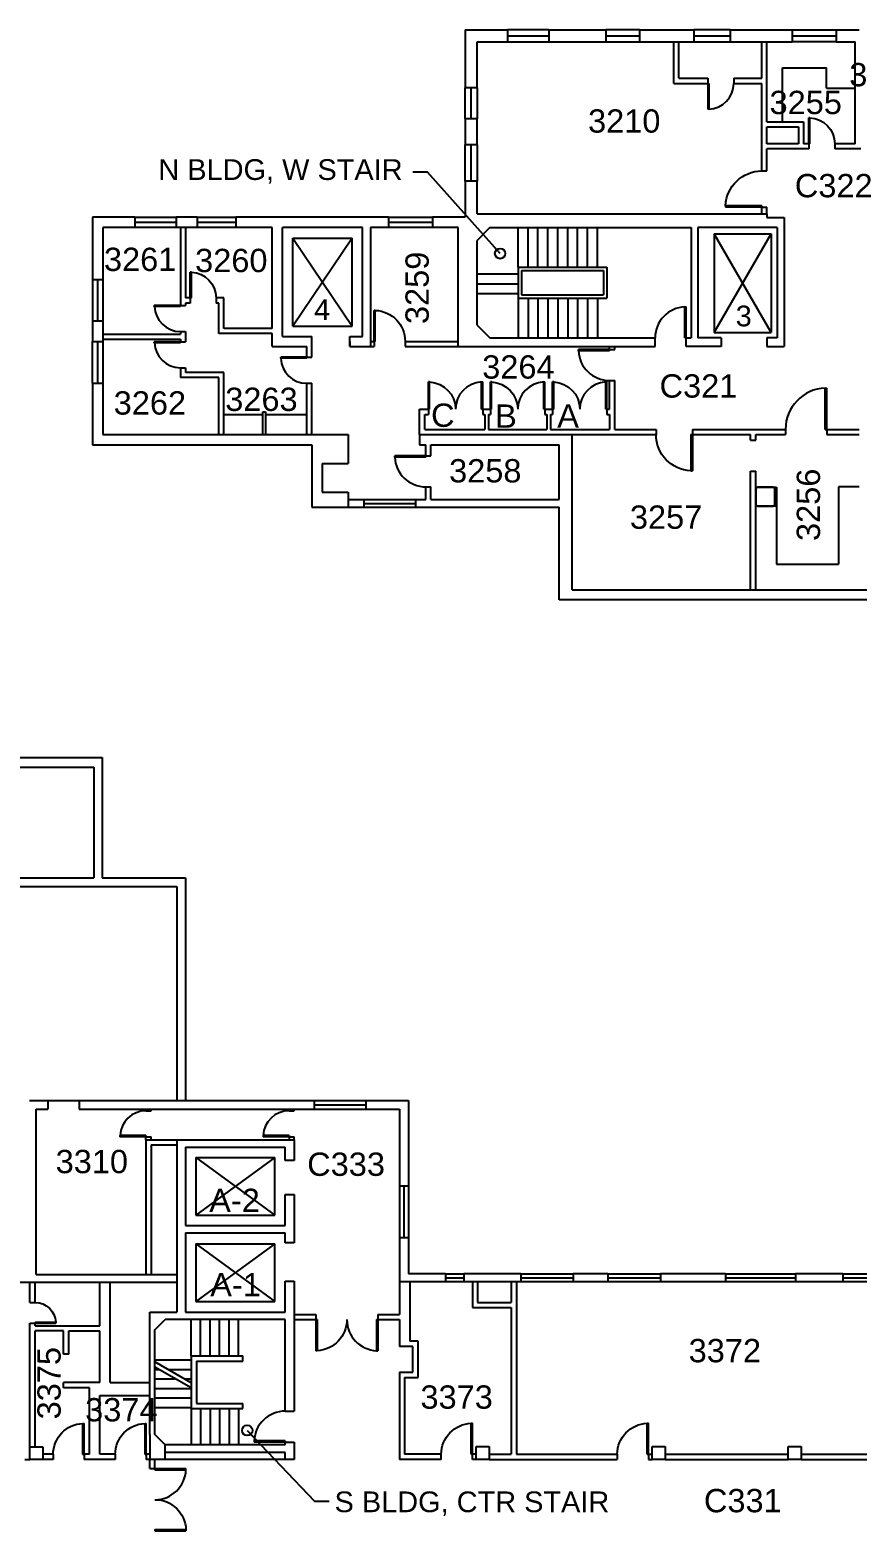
# Model space of a CAD drawing. Header units: inches. Extents: x -255 to 5932, y -1112 to 3109.
# Drawn here: x 1002 to 1961, y 539 to 2270 of the extents above; entities that cross this region are included whole.
import ezdxf

# ---------------------------------------------------------------- set-up
doc = ezdxf.new("R2010")
doc.units = ezdxf.units.IN
doc.header["$LTSCALE"] = 48
doc.header["$MEASUREMENT"] = 0
doc.layers.get('0').update_dxf_attribs({"linetype": 'CONTINUOUS'})
for name, color, linetype in [('A-ANNO-RNUM', 4, 'CONTINUOUS'), ('A-ANNO-RNUM-NEW', 4, 'CONTINUOUS'), ('A-ANNO-TEXT-STAIR', 4, 'CONTINUOUS'), ('A-DOOR', 2, 'CONTINUOUS'), ('A-FLOR-CASE', 3, 'CONTINUOUS'), ('A-FLOR-EVTR', 2, 'CONTINUOUS'), ('A-FLOR-STRS', 2, 'CONTINUOUS'), ('A-GLAZ', 2, 'CONTINUOUS'), ('A-GLAZ-SILL', 1, 'CONTINUOUS'), ('A-ROOF-MED', 3, 'CONTINUOUS'), ('A-ROOF-THIN', 1, 'CONTINUOUS'), ('A-WALL-FULL', 6, 'CONTINUOUS'), ('S-COLS', 5, 'CONTINUOUS')]:
    doc.layers.add(name, color=color, linetype=linetype)
doc.layers.get('0').freeze()
doc.styles.add('ARIAL', font='arial.ttf')
doc.styles.get("Standard").update_dxf_attribs({"font": 'SIMPLEX'})
doc.dimstyles.new('DIM1-4', dxfattribs={"dimscale": 48, "dimtxt": 0.09375, "dimasz": 0.125, "dimexe": 0.125, "dimexo": 0.09375, "dimgap": 0.046875, "dimtad": 1, "dimdec": 4, "dimzin": 7, "dimdsep": 46, "dimlunit": 4, "dimtxsty": 'Standard', "dimblk": 'TICK', "dimcen": 2.25, "dimdle": 1.5, "dimadec": 0, "dimazin": 0, "dimtfac": 1, "dimtdec": 4, "dimtix": 1, "dimtofl": 0, "dimtmove": 2, "dimatfit": 3, "dimldrblk": 'TICK', "dimfxl": 1, "dimtolj": 1, "dimtzin": 0, "dimarcsym": 0})

# ---------------------------------------------------------------- blocks, each defined once
blk = doc.blocks.new('TICK')
at = {"linetype": 'Continuous'}
blk.add_line((0.99, 0), (-0.99, 0), dxfattribs=at)
at = {"color": 11}
blk.add_line((-0.22, -0.22), (0.22, 0.22), dxfattribs=at)
blk = doc.blocks.new('DOOR36')
for p, q in [((-1.5, 0), (0, 0)), ((-1.5, 0), (-1.5, -36)), ((0, 0), (0, -36)), ((-1.5, -36), (0, -36))]:
    blk.add_line(p, q)
blk.add_arc((0, 0), 36, 180, 267.6401)
blk = doc.blocks.new('DOOR42')
at = {"layer": 'A-DOOR'}
for p, q in [((0, 1.75), (0, 0)), ((0, 1.75), (42.5, 1.75)), ((0, 0), (42.5, 0)), ((42.5, 1.75), (42.5, 0))]:
    blk.add_line(p, q, dxfattribs=at)
blk.add_arc((0, 0), 42.5, 2.35991, 90, dxfattribs=at)

msp = doc.modelspace()

# ---------------------------------------------------------------- linework, layer by layer
at = {"layer": 'A-FLOR-CASE'}
for p, q in [((1874.5, 2225.5), (1925.6, 2225.5)), ((1874.5, 2163), (1874.5, 2225.5)), ((1925.6, 2202), (1925.6, 2225.5)), ((1925.6, 2202), (1958.6, 2202)), ((1227, 1824), (1272, 1824)), ((1275, 1824), (1323, 1824)), ((1963.5, 1740), (1939.5, 1740)), ((1939.5, 1740), (1939.5, 1650.5)), ((1867.5, 1717.5), (1867.5, 1650.5)), ((1867.5, 1650.5), (1939.5, 1650.5))]:
    msp.add_line(p, q, dxfattribs=at)
at = {"layer": 'A-FLOR-EVTR'}
for p, q in [((1306.8, 1926.3), (1306.8, 2028.3)), ((1306.8, 2028.3), (1375.8, 2028.3)), ((1306.8, 2028.3), (1375.8, 1926.3)), ((1375.8, 2028.3), (1306.8, 1926.3)), ((1375.8, 1926.3), (1375.8, 2028.3)), ((1795.4, 2033), (1861.4, 2033)), ((1795.4, 2033), (1795.4, 1919)), ((1861.4, 1919), (1795.4, 2033)), ((1795.4, 1919), (1861.4, 2033)), ((1861.4, 2033), (1861.4, 1919)), ((1306.8, 1926.3), (1375.8, 1926.3)), ((1795.4, 1919), (1861.4, 1919)), ((1194.5, 963), (1286, 963)), ((1194.5, 963), (1194.5, 896)), ((1194.5, 963), (1286, 896)), ((1286, 963), (1194.5, 896)), ((1286, 896), (1286, 963)), ((1194.5, 896), (1286, 896)), ((1286, 863), (1194.5, 796)), ((1194.5, 863), (1286, 796)), ((1194.5, 863), (1194.5, 796)), ((1194.5, 863), (1286, 863)), ((1286, 796), (1286, 863)), ((1194.5, 796), (1286, 796))]:
    msp.add_line(p, q, dxfattribs=at)
at = {"layer": 'A-FLOR-STRS'}
for p, q in [((1568, 1994.5), (1568, 2040.5)), ((1579.5, 1994.5), (1579.5, 2040.5)), ((1591, 1994.5), (1591, 2040.5)), ((1602.5, 1994.5), (1602.5, 2040.5)), ((1614, 1994.5), (1614, 2040.5)), ((1625.5, 1994.5), (1625.5, 2040.5)), ((1637, 1994.5), (1637, 2040.5)), ((1648.5, 1994.5), (1648.5, 2040.5)), ((1660, 1994.5), (1660, 2040.5)), ((1568, 1986.5), (1520.4, 1986.5)), ((1568, 1975), (1520.4, 1975)), ((1568, 1963.5), (1520.4, 1963.5)), ((1568, 1958.5), (1568, 1912.5)), ((1579.5, 1958.5), (1579.5, 1912.5)), ((1591, 1958.5), (1591, 1912.5)), ((1602.5, 1958.5), (1602.5, 1912.5)), ((1614, 1958.5), (1614, 1912.5)), ((1625.5, 1958.5), (1625.5, 1912.5)), ((1637, 1958.5), (1637, 1912.5)), ((1648.5, 1958.5), (1648.5, 1912.5)), ((1660, 1958.5), (1660, 1912.5)), ((1189, 733), (1189, 775)), ((1200, 733), (1200, 775)), ((1211, 733), (1211, 775)), ((1222, 733), (1222, 775)), ((1233, 733), (1233, 775)), ((1244, 733), (1244, 775)), ((1189, 728), (1147, 728)), ((1189, 733), (1189, 672)), ((1189, 733), (1249, 733)), ((1195, 727), (1195, 678)), ((1195, 727), (1249, 727)), ((1249, 727), (1249, 733)), ((1189, 701.9), (1147, 726.1)), ((1189, 695.9), (1147, 720.1)), ((1152.5, 717), (1147, 717)), ((1189, 717), (1162.8, 717)), ((1171.5, 706), (1147, 706)), ((1189, 695), (1147, 695)), ((1189, 706), (1181.9, 706)), ((1189, 684), (1147, 684)), ((1195, 678), (1249, 678)), ((1249, 672), (1249, 678)), ((1189, 673), (1147, 673)), ((1189, 672), (1249, 672)), ((1189, 672), (1189, 630)), ((1200, 672), (1200, 630)), ((1211, 672), (1211, 630)), ((1222, 672), (1222, 630)), ((1233, 672), (1233, 630)), ((1244, 672), (1244, 630))]:
    msp.add_line(p, q, dxfattribs=at)
at = {"layer": 'A-GLAZ'}
for p, q in [((1555.8, 2262.5), (1603.8, 2262.5)), ((1669.8, 2262.5), (1708.8, 2262.5)), ((1771.8, 2262.5), (1813.8, 2262.5)), ((1885.8, 2262.5), (1936.8, 2262.5)), ((1513.5, 2166.3), (1513.5, 2202.3)), ((1513.5, 2094.3), (1513.5, 2136.3)), ((1123.8, 2046.5), (1171.8, 2046.5)), ((1195.8, 2046.5), (1240.8, 2046.5)), ((1417.8, 2046.5), (1468.8, 2046.5)), ((1080.5, 1980.3), (1080.5, 1932.3)), ((1080.5, 1908.3), (1080.5, 1860.3)), ((1389, 1720.8), (1449, 1720.8)), ((1332, 1024), (1392, 1024)), ((1435.7, 930), (1435.7, 870)), ((1484, 823.5), (1505, 823.5)), ((1571, 823.5), (1632, 823.5)), ((1672, 823.5), (1733, 823.5)), ((1808.5, 823.5), (1889.5, 823.5)), ((1944.5, 823.5), (2025.5, 823.5))]:
    msp.add_line(p, q, dxfattribs=at)
at = {"layer": 'A-GLAZ-SILL'}
for p, q in [((1603.8, 2269.5), (1555.8, 2269.5)), ((1708.8, 2269.5), (1669.8, 2269.5)), ((1813.8, 2269.5), (1771.8, 2269.5)), ((1885.8, 2269.5), (1936.8, 2269.5)), ((1555.8, 2255.5), (1603.8, 2255.5)), ((1669.8, 2255.5), (1708.8, 2255.5)), ((1771.8, 2255.5), (1813.8, 2255.5)), ((1936.8, 2255.5), (1885.8, 2255.5)), ((1506.5, 2166.3), (1506.5, 2202.3)), ((1520.5, 2202.3), (1520.5, 2166.3)), ((1506.5, 2094.3), (1506.5, 2136.3)), ((1520.5, 2136.3), (1520.5, 2094.3)), ((1123.8, 2052.5), (1171.8, 2052.5)), ((1195.8, 2052.5), (1240.8, 2052.5)), ((1417.8, 2052.5), (1468.8, 2052.5)), ((1171.8, 2040.5), (1123.8, 2040.5)), ((1240.8, 2040.5), (1195.8, 2040.5)), ((1468.8, 2040.5), (1417.8, 2040.5)), ((1074.5, 1980.3), (1074.5, 1932.3)), ((1086.5, 1980.3), (1086.5, 1932.3)), ((1074.5, 1860.3), (1074.5, 1908.3)), ((1086.5, 1908.3), (1086.5, 1860.3)), ((1389, 1725.3), (1449, 1725.3)), ((1389, 1716.3), (1449, 1716.3)), ((1332, 1029), (1392, 1029)), ((1332, 1019), (1392, 1019)), ((1430.5, 930), (1430.5, 870)), ((1441, 930), (1441, 870)), ((1484, 828), (1505, 828)), ((1505, 819), (1484, 819)), ((1571, 828), (1632, 828)), ((1632, 819), (1571, 819)), ((1672, 828), (1733, 828)), ((1733, 819), (1672, 819)), ((1808.5, 828), (1889.5, 828)), ((1889.5, 819), (1808.5, 819)), ((1944.5, 828), (2025.5, 828)), ((2025.5, 819), (1944.5, 819))]:
    msp.add_line(p, q, dxfattribs=at)
at = {"layer": 'A-ROOF-MED'}
for p, q in [((557.5, 1426.5), (1086, 1426.5)), ((1086, 1426.5), (1086, 1287)), ((1086, 1287), (1182.5, 1287)), ((1182.5, 1287), (1182.5, 1029))]:
    msp.add_line(p, q, dxfattribs=at)
at = {"layer": 'A-ROOF-THIN'}
for p, q in [((567.5, 1415), (1076, 1415)), ((1076, 1415), (1076, 1287)), ((672, 1287), (1076, 1287)), ((684, 1277), (1172.5, 1277)), ((1172.5, 1277), (1172.5, 1029))]:
    msp.add_line(p, q, dxfattribs=at)
at = {"layer": 'A-WALL-FULL'}
for p, q in [((1506.5, 2269.5), (1506.5, 2202.3)), ((1506.5, 2269.5), (1555.8, 2269.5)), ((1555.8, 2269.5), (1555.8, 2255.5)), ((1603.8, 2269.5), (1603.8, 2255.5)), ((1603.8, 2269.5), (1669.8, 2269.5)), ((1669.8, 2269.5), (1669.8, 2255.5)), ((1708.8, 2269.5), (1708.8, 2255.5)), ((1708.8, 2269.5), (1771.8, 2269.5)), ((1771.8, 2269.5), (1771.8, 2255.5)), ((1813.8, 2269.5), (1813.8, 2255.5)), ((1813.8, 2269.5), (1885.8, 2269.5)), ((1885.8, 2269.5), (1885.8, 2255.5)), ((1936.8, 2269.5), (1936.8, 2255.5)), ((1936.8, 2269.5), (1963.5, 2269.5)), ((1520.5, 2255.5), (1555.8, 2255.5)), ((1520.5, 2202.3), (1520.5, 2255.5)), ((1603.8, 2255.5), (1669.8, 2255.5)), ((1708.8, 2255.5), (1771.8, 2255.5)), ((1748.5, 2207.5), (1748.5, 2255.5)), ((1754.5, 2213.5), (1754.5, 2255.5)), ((1813.8, 2255.5), (1885.8, 2255.5)), ((1850.5, 2213.5), (1850.5, 2255.5)), ((1856.5, 2163), (1856.5, 2255.5)), ((1936.8, 2255.5), (1958.6, 2255.5)), ((1958.6, 2137.5), (1958.6, 2255.5)), ((1520.5, 2202.3), (1506.5, 2202.3)), ((1748.5, 2207.5), (1788, 2207.5)), ((1754.5, 2213.5), (1788, 2213.5)), ((1788, 2213.5), (1788, 2207.5)), ((1818, 2213.5), (1818, 2207.5)), ((1818, 2213.5), (1850.5, 2213.5)), ((1818, 2207.5), (1850.5, 2207.5)), ((1850.5, 2106), (1850.5, 2207.5)), ((1520.5, 2166.3), (1506.5, 2166.3)), ((1506.5, 2166.3), (1506.5, 2136.3)), ((1520.5, 2136.3), (1520.5, 2166.3)), ((1856.5, 2163), (1899, 2163)), ((1899, 2163), (1899, 2137.5)), ((1856.5, 2157), (1893, 2157)), ((1856.5, 2137.5), (1856.5, 2157)), ((1893, 2157), (1893, 2137.5)), ((1520.5, 2136.3), (1506.5, 2136.3)), ((1893, 2137.5), (1856.5, 2137.5)), ((1856.5, 2106), (1856.5, 2131.5)), ((1905, 2131.5), (1856.5, 2131.5)), ((1905, 2137.5), (1899, 2137.5)), ((1905, 2137.5), (1905, 2131.5)), ((1958.6, 2137.5), (1935, 2137.5)), ((1935, 2137.5), (1935, 2131.5)), ((1965.5, 2131.5), (1935, 2131.5)), ((1520.5, 2094.3), (1506.5, 2094.3)), ((1506.5, 2094.3), (1506.5, 2052.5)), ((1520.5, 2056.5), (1520.5, 2094.3)), ((1850.5, 2106), (1856.5, 2106)), ((1850.5, 2056.5), (1850.5, 2064)), ((1850.5, 2064), (1856.5, 2064)), ((1856.5, 2056.5), (1856.5, 2064)), ((1074.5, 2052.5), (1074.5, 1980.3)), ((1123.8, 2052.5), (1074.5, 2052.5)), ((1123.8, 2052.5), (1123.8, 2040.5)), ((1171.8, 2052.5), (1171.8, 2040.5)), ((1195.8, 2052.5), (1171.8, 2052.5)), ((1195.8, 2052.5), (1195.8, 2040.5)), ((1240.8, 2052.5), (1240.8, 2040.5)), ((1417.8, 2052.5), (1240.8, 2052.5)), ((1417.8, 2052.5), (1417.8, 2040.5)), ((1506.5, 2052.5), (1468.8, 2052.5)), ((1468.8, 2052.5), (1468.8, 2040.5)), ((1520.5, 2056.5), (1856.5, 2056.5)), ((1856.5, 2056.5), (1856.5, 2052)), ((1856.5, 2052), (1876.5, 2052)), ((1876.5, 2052), (1876.5, 1902.5)), ((1086.5, 2040.5), (1086.5, 1980.3)), ((1123.8, 2040.5), (1086.5, 2040.5)), ((1195.8, 2040.5), (1171.8, 2040.5)), ((1176.5, 2040.5), (1176.5, 1950)), ((1182.5, 2040.5), (1182.5, 1959)), ((1282.8, 2040.5), (1240.8, 2040.5)), ((1282.8, 1923.5), (1282.8, 2040.5)), ((1294.8, 1914.3), (1294.8, 2040.5)), ((1387.8, 2040.5), (1294.8, 2040.5)), ((1387.8, 1914.3), (1387.8, 2040.5)), ((1396.8, 2040.5), (1396.8, 1902.5)), ((1417.8, 2040.5), (1396.8, 2040.5)), ((1498.4, 2040.5), (1468.8, 2040.5)), ((1498.4, 1902.5), (1498.4, 2040.5)), ((1535.4, 2040.5), (1520.4, 2025.5)), ((1520.4, 1927.5), (1520.4, 2025.5)), ((1535.4, 2040.5), (1768.5, 2040.5)), ((1768.5, 2040.5), (1768.5, 1912.5)), ((1868.5, 2040.5), (1776.5, 2040.5)), ((1776.5, 2040.5), (1776.5, 1912.5)), ((1868.5, 2040.5), (1868.5, 1912.5)), ((1568, 1994.5), (1671, 1994.5)), ((1568, 1994.5), (1568, 1958.5)), ((1572, 1990.5), (1667, 1990.5)), ((1572, 1990.5), (1572, 1962.5)), ((1667, 1990.5), (1667, 1962.5)), ((1671, 1994.5), (1671, 1958.5)), ((1074.5, 1980.3), (1086.5, 1980.3)), ((1188, 1959), (1182.5, 1959)), ((1188, 1959), (1188, 1953)), ((1227, 1959), (1218, 1959)), ((1218, 1959), (1218, 1953)), ((1227, 1923.5), (1227, 1959)), ((1568, 1958.5), (1671, 1958.5)), ((1572, 1962.5), (1667, 1962.5)), ((1176.5, 1950), (1182.5, 1950)), ((1188, 1953), (1182.5, 1953)), ((1182.5, 1953), (1182.5, 1950)), ((1221, 1953), (1218, 1953)), ((1221, 1917.5), (1221, 1953)), ((1074.5, 1932.3), (1086.5, 1932.3)), ((1074.5, 1932.3), (1074.5, 1908.3)), ((1086.5, 1932.3), (1086.5, 1908.3)), ((1282.8, 1923.5), (1227, 1923.5)), ((1520.4, 1927.5), (1535.4, 1912.5)), ((1074.5, 1908.3), (1086.5, 1908.3)), ((1086.5, 1917), (1176.5, 1917)), ((1086.5, 1911), (1176.5, 1911)), ((1176.5, 1920), (1182.5, 1920)), ((1176.5, 1920), (1176.5, 1917)), ((1176.5, 1911), (1176.5, 1908)), ((1176.5, 1908), (1182.5, 1908)), ((1182.5, 1920), (1182.5, 1908)), ((1282.8, 1917.5), (1221, 1917.5)), ((1282.8, 1902.5), (1282.8, 1917.5)), ((1294.8, 1914.3), (1329, 1914.3)), ((1329, 1890.2), (1329, 1914.3)), ((1372.8, 1902.5), (1372.8, 1914.3)), ((1372.8, 1914.3), (1387.8, 1914.3)), ((1372.8, 1908.3), (1372.8, 1902.5)), ((1396.8, 1908.5), (1401, 1908.5)), ((1401, 1908.5), (1401, 1902.5)), ((1437, 1908.5), (1437, 1902.5)), ((1437, 1908.5), (1498.4, 1908.5)), ((1535.4, 1912.5), (1726.8, 1912.5)), ((1726.8, 1902.5), (1726.8, 1912.5)), ((1762.8, 1902.5), (1762.8, 1912.5)), ((1762.8, 1912.5), (1768.5, 1912.5)), ((1803.5, 1912.5), (1776.5, 1912.5)), ((1803.5, 1912.5), (1803.5, 1902.5)), ((1856.5, 1912.5), (1856.5, 1902.5)), ((1868.5, 1912.5), (1856.5, 1912.5)), ((1282.8, 1902.5), (1323, 1902.5)), ((1323, 1890.2), (1323, 1902.5)), ((1323, 1890.2), (1329, 1890.2)), ((1372.8, 1902.5), (1396.8, 1902.5)), ((1396.8, 1902.5), (1401, 1902.5)), ((1437, 1902.5), (1498.4, 1902.5)), ((1498.4, 1902.5), (1726.8, 1902.5)), ((1674, 1899.2), (1674, 1902.5)), ((1674, 1899.2), (1680, 1899.2)), ((1680, 1899.2), (1680, 1902.5)), ((1768.5, 1902.5), (1762.8, 1902.5)), ((1803.5, 1902.5), (1768.5, 1902.5)), ((1856.5, 1902.5), (1876.5, 1902.5)), ((1176.5, 1878), (1182.5, 1878)), ((1176.5, 1878), (1176.5, 1866.5)), ((1182.5, 1878), (1182.5, 1872.5)), ((1227, 1872.5), (1182.5, 1872.5)), ((1227, 1800.5), (1227, 1872.5)), ((1074.5, 1860.3), (1086.5, 1860.3)), ((1074.5, 1860.3), (1074.5, 1788.5)), ((1086.5, 1860.3), (1086.5, 1800.5)), ((1221, 1866.5), (1176.5, 1866.5)), ((1221, 1800.5), (1221, 1866.5)), ((1323, 1800.5), (1323, 1860)), ((1323, 1860), (1329, 1860)), ((1329, 1800.5), (1329, 1860)), ((1674, 1830), (1674, 1863.2)), ((1674, 1863.2), (1680, 1863.2)), ((1680, 1806.5), (1680, 1863.2)), ((1272, 1800.5), (1272, 1827)), ((1272, 1827), (1275, 1827)), ((1275, 1827), (1275, 1800.5)), ((1453.8, 1800.5), (1453.8, 1830)), ((1453.8, 1830), (1464, 1830)), ((1459.8, 1806.5), (1459.8, 1824)), ((1459.8, 1824), (1464, 1824)), ((1464, 1830), (1464, 1824)), ((1527, 1830), (1527, 1824)), ((1527, 1830), (1536, 1830)), ((1527, 1824), (1529.5, 1824)), ((1529.5, 1824), (1529.5, 1806.5)), ((1533.5, 1824), (1533.5, 1806.5)), ((1533.5, 1824), (1536, 1824)), ((1536, 1830), (1536, 1824)), ((1599, 1830), (1599, 1824)), ((1599, 1830), (1608, 1830)), ((1599, 1824), (1601.5, 1824)), ((1601.5, 1824), (1601.5, 1806.5)), ((1605.5, 1824), (1605.5, 1806.5)), ((1605.5, 1824), (1608, 1824)), ((1608, 1830), (1608, 1824)), ((1671, 1830), (1671, 1824)), ((1671, 1830), (1674, 1830)), ((1671, 1824), (1674, 1824)), ((1674, 1824), (1674, 1806.5)), ((1086.5, 1800.5), (1371, 1800.5)), ((1371, 1800.5), (1371, 1767)), ((1453.8, 1800.5), (1453.8, 1788.5)), ((1453.8, 1800.5), (1630.5, 1800.5)), ((1459.8, 1806.5), (1529.5, 1806.5)), ((1533.5, 1806.5), (1601.5, 1806.5)), ((1605.5, 1806.5), (1674, 1806.5)), ((1630.5, 1620.5), (1630.5, 1800.5)), ((1630.5, 1800.5), (1728, 1800.5)), ((1680, 1806.5), (1728, 1806.5)), ((1728, 1806.5), (1728, 1800.5)), ((1770, 1806.5), (1770, 1800.5)), ((1770, 1806.5), (1878, 1806.5)), ((1770, 1800.5), (1837.5, 1800.5)), ((1837.5, 1794), (1837.5, 1800.5)), ((1843.5, 1794), (1843.5, 1800.5)), ((1843.5, 1800.5), (1878, 1800.5)), ((1878, 1806.5), (1878, 1800.5)), ((1926, 1806.5), (1926, 1800.5)), ((1926, 1806.5), (1963.5, 1806.5)), ((1926, 1800.5), (1963.5, 1800.5)), ((1074.5, 1788.5), (1329, 1788.5)), ((1329, 1788.5), (1329, 1716.3)), ((1453.8, 1788.5), (1461, 1788.5)), ((1461, 1776), (1461, 1788.5)), ((1467, 1776), (1467, 1788.5)), ((1467, 1788.5), (1615.5, 1788.5)), ((1500.5, 1788.5), (1597.8, 1788.5)), ((1615.5, 1725.3), (1615.5, 1788.5)), ((1837.5, 1794), (1843.5, 1794)), ((1341, 1767), (1341, 1734)), ((1341, 1767), (1371, 1767)), ((1461, 1776), (1467, 1776)), ((1837.5, 1620.5), (1837.5, 1758)), ((1837.5, 1758), (1843.5, 1758)), ((1843.5, 1620.5), (1843.5, 1758)), ((1341, 1734), (1371, 1734)), ((1371, 1734), (1371, 1716.3)), ((1461, 1725.3), (1461, 1740)), ((1461, 1740), (1467, 1740)), ((1467, 1725.3), (1467, 1740)), ((1843.5, 1739.5), (1867.5, 1739.5)), ((1867.5, 1739.5), (1867.5, 1717.5)), ((1329, 1716.3), (1389, 1716.3)), ((1371, 1725.3), (1389, 1725.3)), ((1389, 1725.3), (1389, 1716.3)), ((1449, 1725.3), (1449, 1716.3)), ((1449, 1725.3), (1453.8, 1725.3)), ((1449, 1716.3), (1453.8, 1716.3)), ((1453.8, 1725.3), (1461, 1725.3)), ((1453.8, 1716.3), (1615.5, 1716.3)), ((1467, 1725.3), (1615.5, 1725.3)), ((1615.5, 1609), (1615.5, 1716.3)), ((1867.5, 1717.5), (1843.5, 1717.5)), ((1630.5, 1620.5), (1989, 1620.5)), ((2160, 1609), (1615.5, 1609)), ((1001.5, 1029), (1332, 1029)), ((1023, 1029), (1023, 1019)), ((1059, 1029), (1059, 1019)), ((1332, 1019), (1332, 1029)), ((1392, 1029), (1441, 1029)), ((1392, 1019), (1392, 1029)), ((1441, 1029), (1441, 930)), ((1009.5, 1019), (1023, 1019)), ((1009.5, 827.5), (1009.5, 1019)), ((1059, 1019), (1332, 1019)), ((1136.5, 1017), (1136.5, 1019)), ((1136.5, 1017), (1142.5, 1017)), ((1142.5, 1017), (1142.5, 1019)), ((1302.5, 1017), (1302.5, 1019)), ((1302.5, 1017), (1308.5, 1017)), ((1308.5, 1017), (1308.5, 1019)), ((1392, 1019), (1430.5, 1019)), ((1430.5, 1019), (1430.5, 930)), ((1136.5, 983.5), (1136.5, 987)), ((1136.5, 987), (1142.5, 987)), ((1142.5, 983.5), (1142.5, 987)), ((1302.5, 987), (1308.5, 987)), ((1302.5, 987), (1302.5, 983.5)), ((1308.5, 983.5), (1308.5, 987)), ((1136.5, 983.5), (1308.5, 983.5)), ((1136.5, 983.5), (1136.5, 827.5)), ((1142.5, 977.5), (1142.5, 827.5)), ((1142.5, 977.5), (1172.5, 977.5)), ((1172.5, 983.5), (1172.5, 783.5)), ((1182.5, 975), (1182.5, 884)), ((1182.5, 975), (1298, 975)), ((1298, 959.5), (1298, 975)), ((1308.5, 983.5), (1308.5, 959.5)), ((1308.5, 959.5), (1298, 959.5)), ((1298, 884), (1298, 920)), ((1298, 920), (1308.5, 920)), ((1308.5, 920), (1308.5, 864)), ((1430.5, 930), (1441, 930)), ((1182.5, 884), (1298, 884)), ((1182.5, 875.5), (1298, 875.5)), ((1182.5, 875.5), (1182.5, 783.5)), ((1298, 864), (1298, 875.5)), ((1430.5, 870), (1441, 870)), ((1430.5, 870), (1430.5, 819)), ((1441, 870), (1441, 828)), ((1308.5, 864), (1298, 864)), ((980.8, 818.5), (1172.5, 818.5)), ((1002, 795), (1002, 818.5)), ((1008, 795), (1008, 818.5)), ((1009.5, 827.5), (1172.5, 827.5)), ((1083, 768), (1083, 818.5)), ((1095, 702), (1095, 818.5)), ((1298, 819.5), (1308.5, 819.5)), ((1298, 783.5), (1298, 819.5)), ((1308.5, 819.5), (1308.5, 669)), ((1484, 819), (1430.5, 819)), ((1430.5, 819), (1430.5, 781)), ((1484, 828), (1441, 828)), ((1442.5, 819), (1442.5, 750)), ((1484, 828), (1484, 819)), ((1505, 828), (1505, 819)), ((1571, 828), (1505, 828)), ((1571, 819), (1505, 819)), ((1515, 819), (1515, 789)), ((1521, 819), (1521, 795)), ((1560, 819), (1560, 795)), ((1566, 819), (1566, 619)), ((1571, 828), (1571, 819)), ((1632, 828), (1632, 819)), ((1672, 828), (1632, 828)), ((1672, 819), (1632, 819)), ((1672, 828), (1672, 819)), ((1808.5, 828), (1733, 828)), ((1733, 828), (1733, 819)), ((1808.5, 819), (1733, 819)), ((1808.5, 828), (1808.5, 819)), ((1889.5, 828), (1889.5, 819)), ((1944.5, 828), (1889.5, 828)), ((1944.5, 819), (1889.5, 819)), ((1944.5, 828), (1944.5, 819)), ((1002, 795), (1008, 795)), ((1141, 783.5), (1172.5, 783.5)), ((1141, 642), (1141, 783.5)), ((1182.5, 783.5), (1298, 783.5)), ((1308.5, 781), (1333.5, 781)), ((1333.5, 781), (1333.5, 775)), ((1405.5, 781), (1405.5, 775)), ((1405.5, 781), (1430.5, 781)), ((1515, 789), (1560, 789)), ((1521, 795), (1560, 795)), ((1560, 789), (1560, 619)), ((1002, 627.8), (1002, 771)), ((1002, 771), (1008, 771)), ((1008, 768), (1008, 771)), ((1008, 768), (1083, 768)), ((1008, 627.8), (1008, 762)), ((1041, 762), (1008, 762)), ((1041, 735), (1041, 762)), ((1047, 735), (1047, 762)), ((1047, 762), (1083, 762)), ((1083, 702), (1083, 762)), ((1147, 763), (1159, 775)), ((1147, 642), (1147, 763)), ((1298, 775), (1159, 775)), ((1298, 669), (1298, 775)), ((1308.5, 775), (1333.5, 775)), ((1405.5, 775), (1430.5, 775)), ((1430.5, 775), (1430.5, 744)), ((1452, 750), (1442.5, 750)), ((1452, 708), (1452, 750)), ((1047, 735), (1041, 735)), ((1446, 744), (1430.5, 744)), ((1446, 714), (1446, 744)), ((1430.5, 714), (1446, 714)), ((1430.5, 714), (1430.5, 613)), ((1083, 702), (1041, 702)), ((1041, 696), (1041, 702)), ((1071, 696), (1041, 696)), ((1071, 619), (1071, 696)), ((1095, 702), (1141, 702)), ((1436.5, 708), (1436.5, 619)), ((1436.5, 708), (1452, 708)), ((1083, 619), (1083, 687)), ((1083, 687), (1141, 687)), ((1298, 669), (1308.5, 669)), ((1141, 642), (1141, 613)), ((1159, 630), (1147, 642)), ((1159, 613), (1159, 630)), ((1298, 630), (1159, 630)), ((1298, 630), (1298, 633)), ((1298, 633), (1308.5, 633)), ((1308.5, 633), (1308.5, 613)), ((996, 612.8), (1002, 612.8)), ((1029, 619), (1017, 619)), ((1029, 613), (1017, 613)), ((1029, 619), (1029, 613)), ((1065, 619), (1065, 613)), ((1071, 619), (1065, 619)), ((1101, 613), (1065, 613)), ((1101, 619), (1083, 619)), ((1101, 619), (1101, 613)), ((1141, 619), (1137, 619)), ((1137, 619), (1137, 613)), ((1308.5, 613), (1137, 613)), ((1141, 602.4), (1141, 613)), ((1147, 602.4), (1147, 613)), ((1298, 621), (1159, 621)), ((1298, 613), (1298, 621)), ((1479, 613), (1430.5, 613)), ((1479, 619), (1436.5, 619)), ((1479, 613), (1479, 619)), ((1519.5, 619), (1515, 619)), ((1515, 613), (1515, 619)), ((1519.5, 613), (1515, 613)), ((1534.5, 619), (1560, 619)), ((1534.5, 613), (1683, 613.1)), ((1566, 619), (1683, 619.1)), ((1683, 619.1), (1683, 613.1)), ((1719, 619.1), (1719, 613.1)), ((1719, 619.1), (1723.5, 619.1)), ((1719, 613.1), (1723.5, 613.1)), ((1738.5, 619.1), (1881, 619.1)), ((1738.5, 613.1), (1881, 613.1)), ((1896, 619.1), (1989, 619.1)), ((1896, 613.1), (1989, 613.1)), ((1141, 602.4), (1147, 602.4))]:
    msp.add_line(p, q, dxfattribs=at)
at = {"layer": 'S-COLS'}
for p, q in [((1002, 612.8), (1002, 627.8)), ((1002, 627.8), (1017, 627.8)), ((1017, 627.8), (1017, 612.8)), ((1519.5, 613), (1519.5, 628)), ((1519.5, 628), (1534.5, 628)), ((1534.5, 628), (1534.5, 613)), ((1723.5, 613.1), (1723.5, 628.1)), ((1723.5, 628.1), (1738.5, 628.1)), ((1738.5, 628.1), (1738.5, 613.1)), ((1881, 613.1), (1881, 628.1)), ((1881, 628.1), (1896, 628.1)), ((1896, 628.1), (1896, 613.1)), ((1017, 612.8), (1002, 612.8)), ((1534.5, 613), (1519.5, 613)), ((1738.5, 613.1), (1723.5, 613.1)), ((1896, 613.1), (1881, 613.1))]:
    msp.add_line(p, q, dxfattribs=at)
msp.add_lwpolyline([(1843.5, 1737.5), (1843.5, 1719.5), (1845.5, 1717.5), (1863.5, 1717.5), (1865.5, 1719.5), (1865.5, 1737.5), (1863.5, 1739.5), (1845.5, 1739.5)], close=True, dxfattribs=at)

# ---------------------------------------------------------------- block references
at = {"layer": 'A-DOOR'}
for name, p, xscale, yscale, zscale, rotation in [('DOOR42', (1788, 2207.5), 0.7067641551000218, 0.7067641551000218, 0.7067641551000218, 270), ('DOOR42', (1905, 2137.5), -0.7067641551000218, 0.7067641551000218, 0.7067641551000217, 270), ('DOOR42', (1850.5, 2064), -0.9882352941176379, 0.9882352941176379, 0.9882352941176379, 359.9999999999955), ('DOOR42', (1188, 1959), -0.7021314705951379, 0.7021314705951379, 0.7021314705951379, 270), ('DOOR42', (1176.5, 1950.2), 0.7109716059434122, 0.7109716059434122, 0.7109716059434122, 180.0000000000086), ('DOOR42', (1401, 1908.5), -0.8470588235294109, 0.8470588235294109, 0.8470588235294109, 270), ('DOOR42', (1762.8, 1912.5), 0.8470588235294043, 0.8470588235294043, 0.8470588235294043, 90), ('DOOR42', (1176.5, 1908.2), 0.7109716059434122, 0.7109716059434122, 0.7109716059434122, 180.0000000000086), ('DOOR42', (1323, 1890.2), 0.7109716059434122, 0.7109716059434122, 0.7109716059434122, 180.0000000000086), ('DOOR42', (1674, 1899.2), 0.8470588235294096, 0.8470588235294096, 0.8470588235294096, 180.0000000000083), ('DOOR42', (1464, 1830), -0.7411764705882288, 0.7411764705882288, 0.7411764705882288, 270), ('DOOR42', (1527, 1830), 0.7411764705882288, 0.7411764705882288, 0.7411764705882288, 90), ('DOOR42', (1536, 1830), -0.7411764705882288, 0.7411764705882288, 0.7411764705882288, 270), ('DOOR42', (1599, 1830), 0.7411764705882288, 0.7411764705882288, 0.7411764705882288, 90), ('DOOR42', (1608, 1830), -0.7411764705882288, 0.7411764705882288, 0.7411764705882288, 270), ('DOOR42', (1671, 1830), 0.7411764705882288, 0.7411764705882288, 0.7411764705882288, 90), ('DOOR42', (1926, 1806.5), 1.129411764705872, 1.129411764705872, 1.129411764705872, 90), ('DOOR42', (1770, 1800.5), -0.9882352941176437, 0.9882352941176437, 0.9882352941176437, 90), ('DOOR42', (1461, 1776), 0.8470588235294043, 0.8470588235294043, 0.8470588235294043, 180.0000000000175), ('DOOR36', (1136.5, 987), 0.8333333333332066, 0.8333333333332066, 0.8333333333332066, 269.9999439159282), ('DOOR36', (1302.5, 987), 0.8333333333332066, 0.8333333333332066, 0.8333333333332066, 269.9999439159282), ('DOOR36', (1008, 771), -0.6666666804279321, 0.6666666804279328, 0.666666680427933, 89.9999719579629), ('DOOR36', (1333.5, 775), -1.000003888128819, 1.000003888128819, 1.00000388812882, 359.9999719579712), ('DOOR36', (1405.5, 775), 1.000003888128819, 1.000003888128819, 1.000003888128819, 359.9999719579707), ('DOOR36', (1298, 633), 1.000003888128819, 1.000003888128819, 1.000003888128819, 269.9999439159282), ('DOOR36', (1065, 618.8), -1.00000388812882, 1.00000388812882, 1.000003888128821, 179.9999719579629), ('DOOR36', (1137, 618.8), -1.00000388812882, 1.00000388812882, 1.000003888128821, 179.9999719579629), ('DOOR36', (1515, 619), -1.000003888128819, 1.00000388812882, 1.000003888128821, 179.9999719579629), ('DOOR36', (1719, 619), -1.000003888128819, 1.00000388812882, 1.000003888128821, 179.9999719579629), ('DOOR36', (1147, 602.4), 1.000003888128818, 1.000003888128818, 1.000003888128818, 89.9999439159403), ('DOOR36', (1147, 530.4), -1.000003888128818, 1.00000388812882, 1.00000388812882, 89.99994391594076)]:
    msp.add_blockref(name, p, dxfattribs=dict(at, xscale=xscale, yscale=yscale, zscale=zscale, rotation=rotation))

# ---------------------------------------------------------------- texts
at = {"layer": 'A-ANNO-RNUM', "style": 'ARIAL'}
for s, p in [('3254', (1951.9, 2204.1)), ('3255', (1859.5, 2171.9)), ('3210', (1649.1, 2150.4)), ('C322', (1888.8, 2075.5)), ('3261', (1087.9, 1990.1)), ('3260', (1193.6, 1988.8)), ('3264', (1526.4, 1865.4)), ('C321', (1732, 1843.4)), ('3263', (1228.5, 1827.9)), ('3262', (1099.2, 1823.7)), ('C', (1467.1, 1809.5)), ('B', (1541.3, 1808.5)), ('A', (1613.4, 1808.7)), ('3258', (1488, 1745.1)), ('3257', (1697.6, 1691.4)), ('3310', (1031.9, 944.7)), ('C333', (1323.5, 941.6)), ('A-2', (1209.9, 899.7)), ('A-1', (1211.1, 802.1)), ('3372', (1765.7, 725.6)), ('C331', (1783.4, 551.8))]:
    msp.add_text(s, height=27, dxfattribs=at).set_placement(p)
for s, p in [('3259', (1464.4, 1928.6)), ('3256', (1918, 1677.2))]:
    msp.add_text(s, height=27, rotation=90, dxfattribs=at).set_placement(p)
at = {"layer": 'A-ANNO-RNUM-NEW', "style": 'ARIAL'}
msp.add_text('3375', height=27, rotation=90, dxfattribs=at).set_placement((1037.7, 659.4))
for s, p in [('3373', (1454.8, 671.8)), ('3374', (1066.1, 657.1))]:
    msp.add_text(s, height=27, dxfattribs=at).set_placement(p)
at = {"layer": 'A-ANNO-TEXT-STAIR', "style": 'ARIAL'}
for s, p in [('N BLDG, W STAIR', (1151, 2095.6)), ('4', (1331.5, 1933.4)), ('3', (1820.2, 1926)), ('S BLDG, CTR STAIR', (1355.2, 551.9))]:
    msp.add_text(s, height=24, dxfattribs=at).set_placement(p)

# ---------------------------------------------------------------- leaders
at = {"layer": 'A-ANNO-TEXT-STAIR'}
for points in [[(1547.2, 2010.3), (1462.9, 2104.8), (1445.9, 2104.8)], [(1254, 646.7), (1331.8, 564.8), (1348.8, 564.8)]]:
    msp.add_leader(points, dimstyle='DIM1-4', override={"dimscale": 96, "dimgap": 0, "dimtad": 0, "dimldrblk": 'DotBlank'}, dxfattribs=at)

doc.saveas('drawing.dxf')
